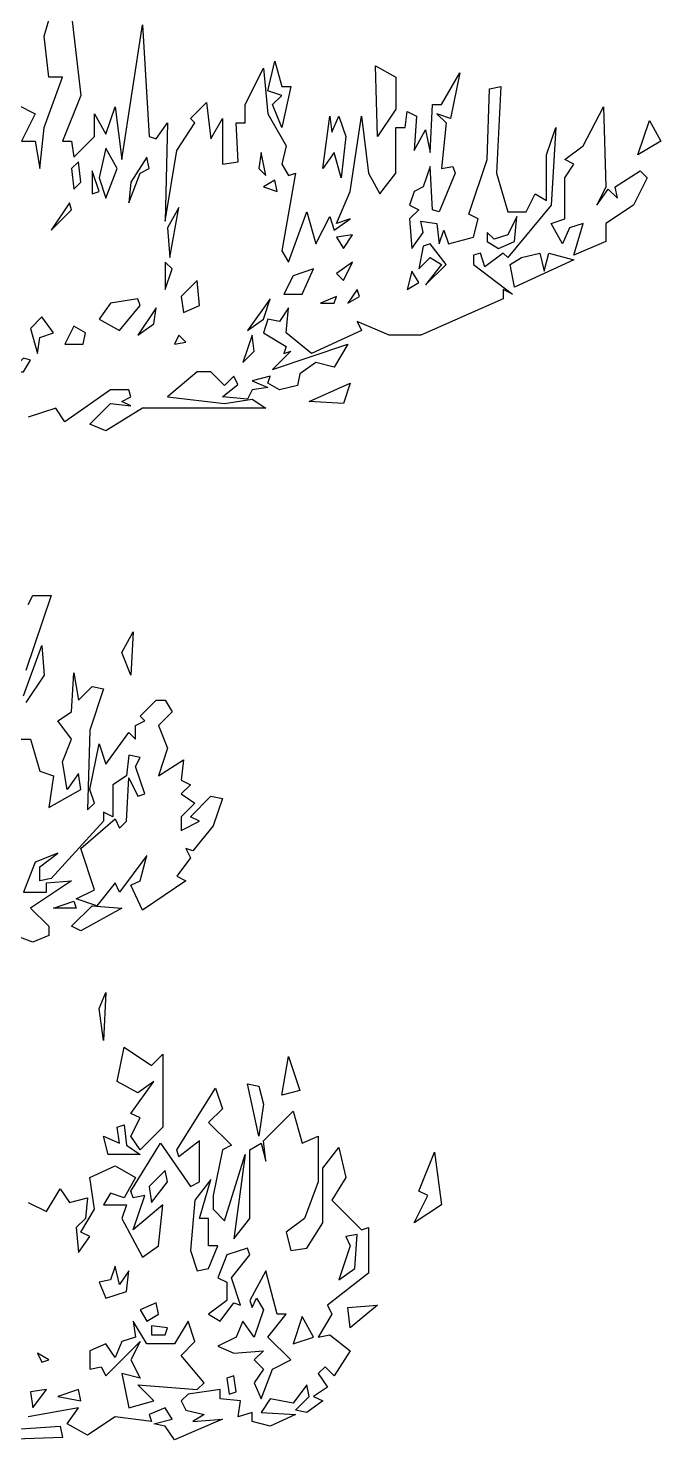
# Model space of a CAD drawing. Header units: millimetres. Extents: x -1861 to 1853, y -2 to 9002.
# Drawn here: x 1215 to 1825, y 4304 to 5666 of the extents above; entities that cross this region are included whole.
import ezdxf

# ---------------------------------------------------------------- set-up
doc = ezdxf.new("R2010")
doc.units = ezdxf.units.MM
doc.layers.add('ALMOND-DRAW-PROFILE', color=7, linetype='Continuous', lineweight=25)

msp = doc.modelspace()

# ---------------------------------------------------------------- linework, layer by layer
at = {"layer": 'ALMOND-DRAW-PROFILE'}
for points in [[(1254.6, 5695.5), (1265.6, 5600.8), (1248, 5556.8), (1256.8, 5556.8), (1259, 5541.3), (1278.8, 5561.2), (1278.8, 5583.2), (1289.8, 5563.4), (1298.6, 5589.8), (1305.2, 5539.1), (1325, 5669), (1331.6, 5561.2), (1338.2, 5559), (1349.2, 5574.4), (1347, 5479.7), (1358.1, 5547.9), (1375.7, 5574.4), (1371.3, 5578.8), (1386.7, 5594.2), (1391.1, 5559), (1402.1, 5578.8), (1402.1, 5534.7), (1417.5, 5536.9), (1415.3, 5574.4), (1424.1, 5574.4), (1424.1, 5592), (1441.7, 5627.2), (1446.1, 5583.2), (1463.7, 5552.3), (1459.3, 5534.7), (1465.9, 5523.7), (1472.5, 5525.9), (1459.3, 5451.1), (1465.9, 5440.1), (1483.5, 5488.5), (1492.3, 5457.7), (1505.6, 5484.1), (1510, 5470.9), (1525.4, 5481.9), (1512.2, 5477.5), (1525.4, 5508.3), (1536.4, 5581), (1543, 5525.9), (1554, 5506.1), (1569.4, 5525.9), (1569.4, 5570), (1578.2, 5570), (1580.4, 5585.4), (1589.2, 5581), (1587, 5547.9), (1598, 5567.8), (1602.4, 5545.7), (1604.6, 5592), (1613.4, 5592), (1631, 5622.8), (1622.2, 5578.8), (1609, 5583.2), (1617.8, 5574.4), (1613.4, 5530.3), (1624.4, 5532.5), (1626.6, 5525.9), (1611.2, 5488.5), (1604.6, 5490.7), (1602.4, 5532.5), (1595.8, 5512.7), (1587, 5508.3), (1582.6, 5495.1), (1591.4, 5490.7), (1582.6, 5481.9), (1584.8, 5453.3), (1595.8, 5468.7), (1593.6, 5479.7), (1609, 5477.5), (1611.2, 5457.7), (1615.6, 5470.9), (1620, 5457.7), (1644.3, 5464.3), (1648.7, 5481.9), (1639.9, 5486.3), (1657.5, 5539.1), (1659.7, 5607.4), (1670.7, 5609.6), (1666.3, 5525.9), (1677.3, 5488.5), (1694.9, 5488.5), (1703.7, 5506.1), (1714.7, 5499.5), (1714.7, 5543.5), (1723.5, 5570), (1719.1, 5495.1), (1677.3, 5444.5), (1672.9, 5448.9), (1655.3, 5435.7), (1650.9, 5448.9), (1644.3, 5446.7), (1644.3, 5437.9), (1681.7, 5409.2), (1672.9, 5413.6), (1672.9, 5404.8), (1593.6, 5369.6), (1562.8, 5369.6), (1532, 5382.8), (1536.4, 5374), (1487.9, 5352), (1463.7, 5371.8), (1465.9, 5396), (1457.1, 5382.8), (1446.1, 5385), (1441.7, 5371.8), (1463.7, 5358.6), (1461.5, 5352), (1468.1, 5354.2), (1450.5, 5336.6), (1523.2, 5360.8), (1510, 5338.8), (1492.3, 5343.2), (1476.9, 5332.2), (1474.7, 5321.2), (1457.1, 5316.8), (1446.1, 5323.4), (1448.3, 5330), (1430.7, 5325.6), (1446.1, 5319), (1430.7, 5316.8), (1426.3, 5308), (1402.1, 5310.2), (1417.1, 5321.9), (1413.1, 5330), (1404.3, 5321.2), (1391.1, 5334.4), (1377.9, 5334.4), (1349.2, 5310.2), (1404.3, 5303.6), (1430.7, 5308), (1443.9, 5299.2), (1325, 5299.2), (1289.8, 5277.2), (1274.4, 5283.8), (1294.2, 5303.6), (1314, 5301.4), (1305.2, 5305.8), (1314, 5310.2), (1311.8, 5316.8), (1294.2, 5316.8), (1250.2, 5286), (1241.4, 5299.2), (1215, 5290.4)], [(1203.9, 5592), (1221.6, 5583.2), (1208.3, 5556.8), (1221.6, 5556.8), (1226, 5530.3), (1230.4, 5570), (1248, 5618.4), (1234.8, 5618.4), (1230.4, 5658), (1239.2, 5688.8)], [(1215, 5109.8), (1219.4, 5118.6), (1237, 5118.6), (1212.7, 5046)], [(1210.5, 5021.8), (1228.2, 5070.2), (1230.4, 5041.6), (1212.7, 5015.2)], [(1203.9, 4979.9), (1217.2, 4979.9), (1226, 4949.1), (1239.2, 4944.7), (1234.8, 4913.9), (1265.6, 4931.5), (1263.4, 4946.9), (1252.4, 4931.5), (1248, 4957.9), (1256.8, 4979.9), (1243.6, 4997.6), (1256.8, 5006.4), (1259, 5043.8), (1263.4, 5017.4), (1276.6, 5030.6), (1287.6, 5028.4), (1274.4, 4988.7), (1272.2, 4911.7), (1278.8, 4918.3), (1274.4, 4931.5), (1283.2, 4975.5), (1289.8, 4955.7), (1311.8, 4986.5), (1318.4, 4979.9), (1318.4, 4993.2), (1327.2, 4997.6), (1322.8, 5002), (1338.2, 5017.4), (1347, 5017.4), (1353.6, 5006.4), (1340.4, 4993.2), (1349.2, 4971.1), (1340.4, 4944.7), (1364.7, 4960.1), (1362.5, 4940.3), (1371.3, 4935.9), (1362.5, 4927.1), (1375.7, 4918.3), (1362.5, 4905.1), (1362.5, 4891.9), (1380.1, 4900.7), (1371.3, 4905.1), (1391.1, 4924.9), (1402.1, 4922.7), (1393.3, 4896.3), (1373.5, 4872.1), (1366.9, 4874.3), (1371.3, 4865.5), (1358.1, 4847.8), (1366.9, 4843.4), (1325, 4814.8), (1314, 4839), (1322.8, 4843.4), (1329.4, 4867.7), (1303, 4832.4), (1298.6, 4841.2), (1281, 4819.2), (1261.2, 4825.8), (1278.8, 4834.6), (1265.6, 4874.3), (1298.6, 4902.9), (1303, 4894.1), (1309.6, 4900.7), (1311.8, 4942.5), (1320.6, 4924.9), (1327.2, 4927.1), (1318.4, 4953.5), (1322.8, 4962.3), (1311.8, 4964.5), (1309.6, 4944.7), (1296.4, 4935.9), (1296.4, 4905.1), (1287.6, 4909.5), (1287.6, 4900.7), (1237, 4845.6), (1226, 4843.4), (1226, 4856.7), (1243.6, 4869.9), (1221.6, 4861.1), (1210.5, 4832.4), (1232.6, 4832.4), (1232.6, 4841.2), (1256.8, 4843.4), (1217.2, 4817), (1234.8, 4799.4), (1234.8, 4790.6), (1219.4, 4784), (1184.1, 4797.2)], [(1215, 4533), (1232.6, 4524.2), (1245.8, 4546.2), (1254.6, 4533), (1272.2, 4537.4), (1270, 4517.6), (1261.2, 4508.8), (1263.4, 4484.6), (1274.4, 4500), (1265.6, 4504.4), (1278.8, 4526.4), (1274.4, 4557.2), (1298.6, 4568.2), (1318.4, 4557.2), (1307.4, 4537.4), (1294.2, 4541.8), (1287.6, 4530.8), (1309.6, 4530.8), (1305.2, 4517.6), (1325, 4480.2), (1340.4, 4491.2), (1344.8, 4530.8), (1316.2, 4506.6), (1327.2, 4539.6), (1316.2, 4537.4), (1314, 4544), (1342.6, 4590.3), (1371.3, 4548.4), (1380.1, 4552.8), (1380.1, 4592.5), (1360.3, 4577.1), (1358.1, 4583.7), (1395.5, 4643.1), (1402.1, 4623.3), (1388.9, 4610.1), (1410.9, 4588.1), (1402.1, 4583.7), (1393.3, 4539.6), (1393.3, 4526.4), (1404.3, 4515.4), (1424.1, 4579.3), (1413.1, 4497.8), (1428.5, 4517.6), (1428.5, 4583.7), (1439.5, 4590.3), (1443.9, 4572.7), (1441.7, 4592.5), (1470.3, 4621.1), (1479.1, 4590.3), (1494.6, 4596.9), (1494.6, 4552.8), (1481.3, 4517.6), (1463.7, 4504.4), (1468.1, 4486.8), (1483.5, 4489), (1499, 4513.2), (1499, 4566), (1514.4, 4585.9), (1521, 4557.2), (1507.8, 4535.2), (1536.4, 4506.6), (1543, 4508.8), (1543, 4464.8), (1503.4, 4434), (1507.8, 4425.1), (1494.6, 4403.1), (1505.6, 4405.3), (1525.4, 4389.9), (1510, 4365.7), (1501.2, 4374.5), (1494.6, 4367.9), (1503.4, 4354.7), (1490.1, 4345.9), (1499, 4341.5), (1483.5, 4330.5), (1472.5, 4332.7), (1485.7, 4345.9), (1483.5, 4356.9), (1470.3, 4339.3), (1448.3, 4343.7), (1439.5, 4330.5), (1472.5, 4328.3), (1448.3, 4317.3), (1430.7, 4321.7), (1430.7, 4330.5), (1417.5, 4326.1), (1419.7, 4341.5), (1399.9, 4343.7), (1399.9, 4352.5), (1369.1, 4348.1), (1362.5, 4341.5), (1366.9, 4332.7), (1384.5, 4328.3), (1373.5, 4321.7), (1402.1, 4323.9), (1355.9, 4304.1), (1347, 4317.3), (1336, 4319.5), (1353.6, 4323.9), (1347, 4334.9), (1331.6, 4328.3), (1333.8, 4321.7), (1298.6, 4326.1), (1272.2, 4308.5), (1252.4, 4319.5), (1263.4, 4334.9), (1215, 4326.1)], [(1184.1, 4312.9), (1245.8, 4317.3), (1248, 4306.3), (1184.1, 4304.1)]]:
    msp.add_lwpolyline(points, dxfattribs=at)
for points in [[(1459.3, 5570), (1450.5, 5592), (1459.3, 5600.8), (1446.1, 5605.2), (1452.7, 5633.8), (1459.3, 5609.6), (1468.1, 5609.6)], [(1551.8, 5561.2), (1549.6, 5629.4), (1569.4, 5618.4), (1569.4, 5587.6)], [(1741.1, 5446.7), (1749.9, 5477.5), (1736.7, 5473.1), (1730.1, 5457.7), (1719.1, 5477.5), (1732.3, 5481.9), (1732.3, 5521.5), (1741.1, 5534.7), (1732.3, 5539.1), (1749.9, 5552.3), (1769.7, 5589.8), (1771.9, 5512.7), (1763.1, 5495.1), (1774.1, 5510.5), (1783, 5501.7), (1780.8, 5512.7), (1805, 5528.1), (1811.6, 5521.5), (1798.4, 5495.1), (1771.9, 5477.5), (1771.9, 5459.9)], [(1516.6, 5521.5), (1510, 5545.7), (1499, 5530.3), (1505.6, 5581), (1507.8, 5565.6), (1514.4, 5581), (1521, 5561.2)], [(1802.8, 5543.5), (1813.8, 5576.6), (1824.8, 5556.8)], [(1289.8, 5501.7), (1300.8, 5530.3), (1289.8, 5550.1), (1283.2, 5521.5)], [(1443.9, 5523.7), (1439.5, 5545.7), (1437.3, 5530.3)], [(1259, 5510.5), (1265.6, 5517.1), (1263.4, 5536.9), (1256.8, 5530.3)], [(1311.8, 5497.3), (1322.8, 5525.9), (1331.6, 5530.3), (1329.4, 5541.3), (1314, 5517.1)], [(1276.6, 5506.1), (1283.2, 5508.3), (1276.6, 5528.1)], [(1441.7, 5512.7), (1454.9, 5508.3), (1452.7, 5519.3)], [(1237, 5470.9), (1256.8, 5490.7), (1254.6, 5497.3)], [(1351.4, 5444.5), (1360.3, 5492.9), (1349.2, 5473.1)], [(1668.5, 5453.3), (1683.9, 5459.9), (1686.1, 5484.1), (1677.3, 5466.5), (1664.1, 5462.1), (1657.5, 5468.7), (1657.5, 5459.9)], [(1518.8, 5453.3), (1527.6, 5466.5), (1512.2, 5464.3)], [(1598, 5418.1), (1617.8, 5437.9), (1602.4, 5457.7), (1595.8, 5455.5), (1591.4, 5433.5), (1602.4, 5444.5), (1613.4, 5437.9)], [(1683.9, 5415.9), (1679.5, 5437.9), (1690.5, 5444.5), (1708.1, 5448.9), (1712.5, 5431.3), (1716.9, 5448.9), (1741.1, 5442.3)], [(1347, 5413.6), (1353.6, 5433.5), (1347, 5440.1)], [(1461.5, 5409.2), (1479.1, 5409.2), (1490.1, 5433.5), (1470.3, 5426.9)], [(1518.8, 5422.5), (1527.6, 5440.1), (1512.2, 5429.1)], [(1364.7, 5391.6), (1380.1, 5398.2), (1377.9, 5422.5), (1362.5, 5407)], [(1580.4, 5413.6), (1591.4, 5420.3), (1584.8, 5431.3)], [(1496.8, 5400.4), (1510, 5400.4), (1512.2, 5407)], [(1523.2, 5400.4), (1534.2, 5407), (1532, 5413.6)], [(1303, 5374), (1322.8, 5398.2), (1320.6, 5404.8), (1294.2, 5400.4), (1283.2, 5385)], [(1320.6, 5369.6), (1336, 5380.6), (1338.2, 5396)], [(1426.3, 5374), (1441.7, 5385), (1448.3, 5404.8)], [(1223.8, 5352), (1226, 5367.4), (1239.2, 5371.8), (1228.2, 5387.2), (1217.2, 5376.2)], [(1250.2, 5360.8), (1267.8, 5360.8), (1270, 5371.8), (1259, 5378.4)], [(1355.9, 5360.8), (1366.9, 5363), (1360.3, 5369.6)], [(1421.9, 5343.2), (1432.9, 5354.2), (1430.7, 5369.6)], [(1197.3, 5334.4), (1210.5, 5334.4), (1217.2, 5345.4), (1210.5, 5347.6)], [(1485.7, 5305.8), (1525.4, 5323.4), (1518.8, 5303.6)], [(1314, 5041.6), (1305.2, 5063.6), (1316.2, 5083.4)], [(1261.2, 4817), (1239.2, 4817), (1259, 4823.6)], [(1265.6, 4795), (1256.8, 4799.4), (1276.6, 4819.2), (1305.2, 4817)], [(1287.6, 4689.3), (1283.2, 4720.2), (1289.8, 4735.6)], [(1322.8, 4583.7), (1314, 4596.9), (1322.8, 4614.5), (1314, 4618.9), (1336, 4649.7), (1320.6, 4638.7), (1300.8, 4649.7), (1307.4, 4682.7), (1333.8, 4665.1), (1344.8, 4676.1), (1344.8, 4605.7)], [(1459.3, 4636.5), (1465.9, 4673.9), (1476.9, 4640.9)], [(1437.3, 4596.9), (1426.3, 4647.5), (1437.3, 4645.3), (1441.7, 4627.7)], [(1292, 4579.3), (1287.6, 4596.9), (1303, 4590.3), (1300.8, 4605.7), (1307.4, 4607.9), (1309.6, 4588.1), (1322.8, 4579.3)], [(1587, 4513.2), (1600.2, 4539.6), (1591.4, 4544), (1606.8, 4581.5), (1613.4, 4530.8)], [(1333.8, 4533), (1349.2, 4552.8), (1347, 4563.8), (1331.6, 4548.4)], [(1377.9, 4467), (1388.9, 4469.2), (1397.7, 4491.2), (1388.9, 4491.2), (1388.9, 4517.6), (1380.1, 4517.6), (1391.1, 4555), (1375.7, 4535.2), (1371.3, 4486.8)], [(1514.4, 4458.2), (1529.8, 4469.2), (1532, 4502.2), (1521, 4500), (1525.4, 4491.2)], [(1388.9, 4425.1), (1399.9, 4418.5), (1413.1, 4436.2), (1419.7, 4434), (1410.9, 4460.4), (1428.5, 4482.4), (1426.3, 4489), (1406.5, 4482.4), (1397.7, 4460.4), (1406.5, 4456), (1406.5, 4438.4)], [(1289.8, 4440.6), (1309.6, 4447.2), (1311.8, 4467), (1303, 4453.8), (1298.6, 4471.4), (1294.2, 4458.2), (1283.2, 4456)], [(1439.5, 4343.7), (1450.5, 4372.3), (1468.1, 4381.1), (1446.1, 4403.1), (1463.7, 4425.1), (1454.9, 4425.1), (1443.9, 4467), (1428.5, 4438.4), (1430.7, 4431.8), (1435.1, 4440.6), (1441.7, 4429.5), (1432.9, 4403.1), (1421.9, 4418.5), (1415.3, 4403.1), (1397.7, 4394.3), (1413.1, 4387.7), (1441.7, 4389.9), (1432.9, 4381.1), (1441.7, 4372.3), (1432.9, 4359.1)], [(1329.4, 4418.5), (1340.4, 4425.1), (1338.2, 4436.2), (1322.8, 4429.5)], [(1525.4, 4411.9), (1523.2, 4431.8), (1551.8, 4434)], [(1311.8, 4334.9), (1336, 4341.5), (1320.6, 4356.9), (1377.9, 4352.5), (1384.5, 4359.1), (1362.5, 4385.5), (1375.7, 4398.7), (1369.1, 4418.5), (1355.9, 4396.5), (1329.4, 4396.5), (1316.2, 4418.5), (1318.4, 4403.1), (1305.2, 4398.7), (1298.6, 4383.3), (1289.8, 4396.5), (1274.4, 4389.9), (1274.4, 4372.3), (1285.4, 4374.5), (1289.8, 4365.7), (1322.8, 4398.7), (1314, 4381.1), (1322.8, 4363.5), (1305.2, 4367.9)], [(1333.8, 4405.3), (1347, 4405.3), (1349.2, 4411.9), (1333.8, 4414.1)], [(1470.3, 4396.5), (1490.1, 4403.1), (1479.1, 4422.9)], [(1228.2, 4378.9), (1234.8, 4381.1), (1223.8, 4387.7)], [(1408.7, 4348.1), (1415.3, 4350.3), (1413.1, 4365.7), (1406.5, 4363.5)], [(1219.4, 4334.9), (1232.6, 4352.5), (1217.2, 4350.3)], [(1243.6, 4345.9), (1265.6, 4341.5), (1263.4, 4352.5)]]:
    msp.add_lwpolyline(points, close=True, dxfattribs=at)

doc.saveas('drawing.dxf')
